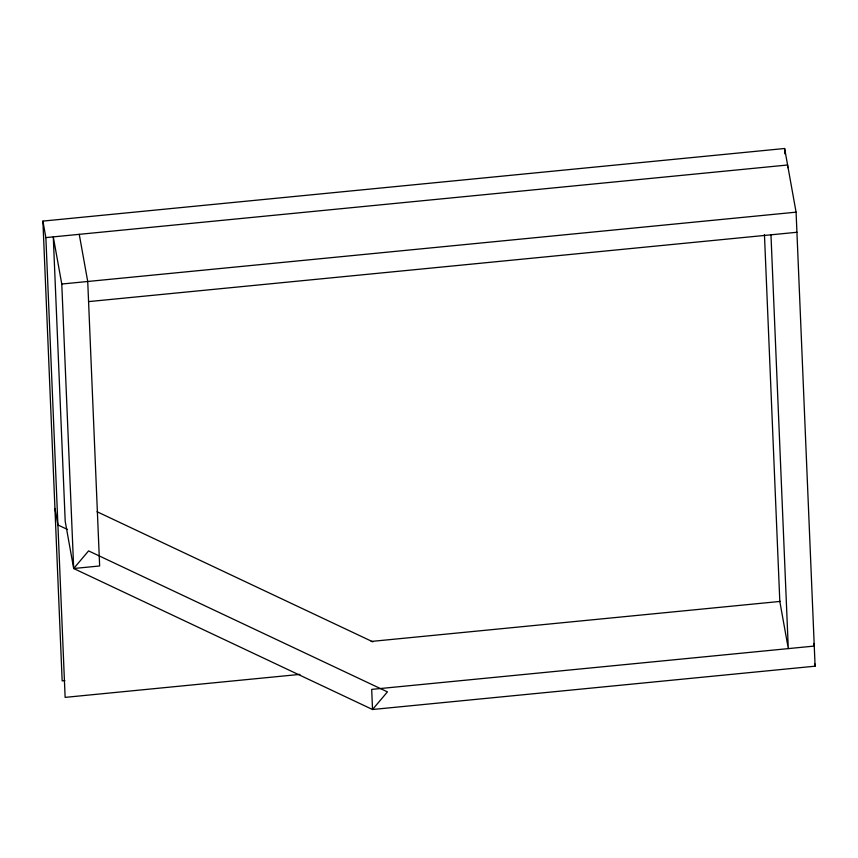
<?xml version="1.0" encoding="UTF-8"?>
<svg xmlns="http://www.w3.org/2000/svg" width="858" height="858" viewBox="0 0 858 858"><rect width="100%" height="100%" fill="white"/><g stroke="black" fill="none" stroke-linecap="round" stroke-linejoin="round"><path stroke-width="1.29" d="M73.691 568.511L88.588 550.9L387.441 691.88L372.533 709.502L73.691 568.511L65.208 521.364L53.282 236.872L61.776 284.03L73.691 568.511L99.646 565.969L87.73 281.488L79.247 234.331M64.833 680.609L62.162 680.866L42.9 221.096L784.63 148.498L796.085 212.162L815.1 666.183L372.533 709.502L371.696 689.382L814.253 646.074L813.781 643.446M42.9 221.096L45.871 237.602L787.59 165.004L787.708 167.675M61.776 284.03L796.085 212.162M88.578 301.608L796.921 232.271M371.203 641.452L780.448 601.394M299.925 674.388L65.133 697.372L45.871 237.602M97.051 511.733L372.908 641.87M67.589 529.525L57.904 524.957L54.933 508.451M814.628 663.566L815.1 666.183M784.63 148.498L784.845 153.85M770.967 234.813L788.298 648.605L779.815 601.458L764.446 234.534"/></g></svg>
